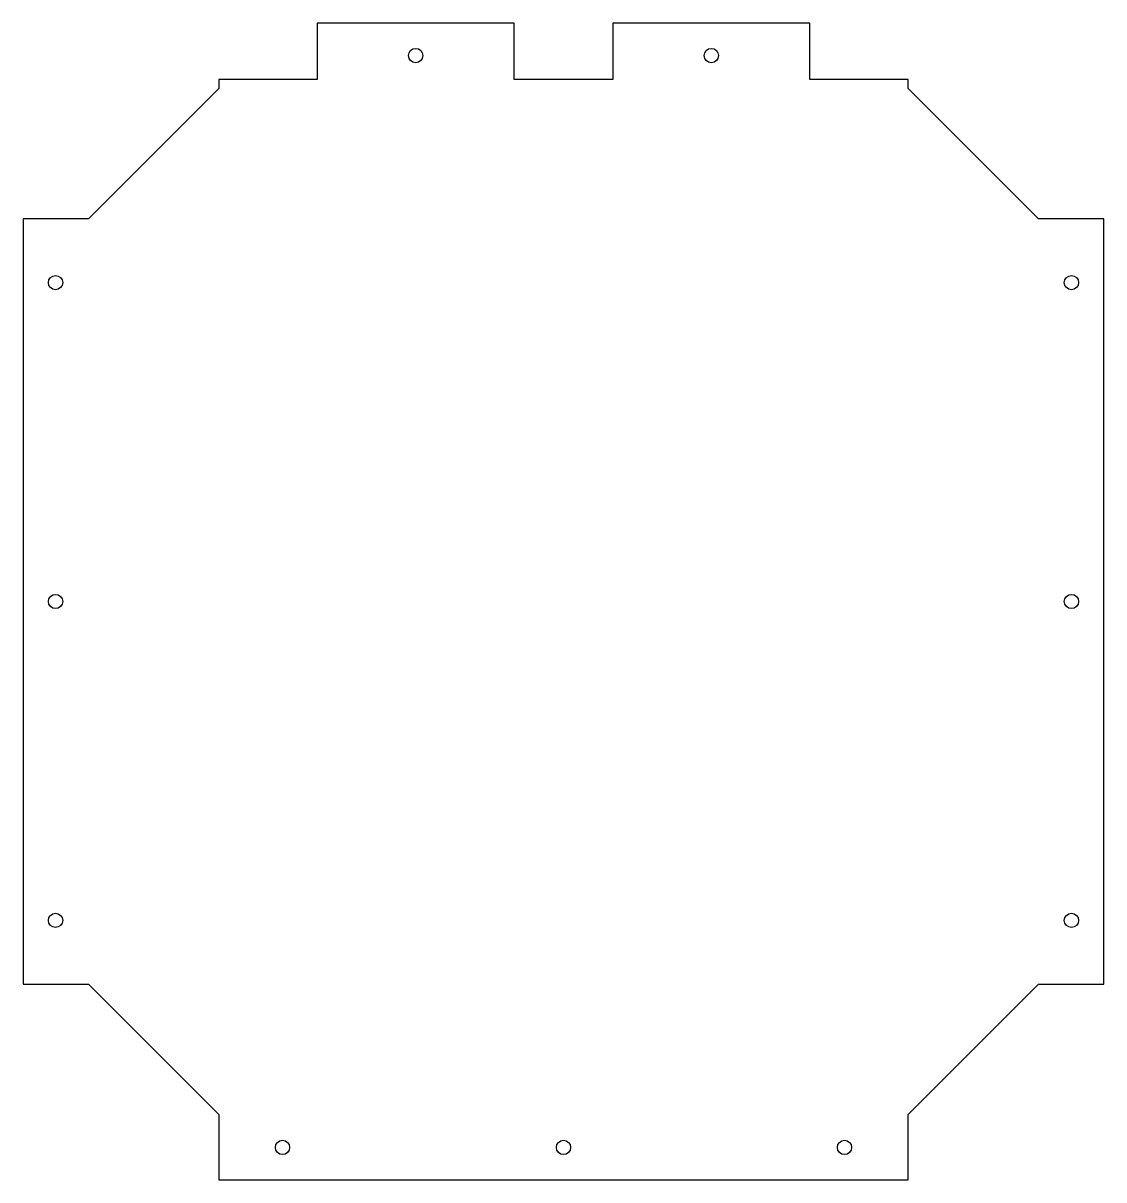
# Model space of a CAD drawing. Header units: millimetres. Extents: x -250 to 250, y -267 to 268.
import ezdxf

# ---------------------------------------------------------------- set-up
doc = ezdxf.new("R2010")
doc.units = ezdxf.units.MM
doc.layers.add('CUTOUTS', color=1, linetype='CONTINUOUS')
doc.layers.add('PERIMETER', color=5, linetype='CONTINUOUS')

msp = doc.modelspace()

# ---------------------------------------------------------------- linework, layer by layer
at = {"layer": 'CUTOUTS'}
for centre in [(-68.38, 252.5), (68.38, 252.5), (-235, 147.5), (235, 147.5), (-235, 0), (235, 0), (-235, -147.5), (235, -147.5), (-130, -252.5), (0, -252.5), (130, -252.5)]:
    msp.add_circle(centre, 3.3, dxfattribs=at)
at = {"layer": 'PERIMETER'}
for p, q in [((-22.75, 267.5), (-114, 267.5)), ((-114, 267.5), (-114, 241.5)), ((-22.75, 241.5), (-22.75, 267.5)), ((114, 267.5), (22.75, 267.5)), ((22.75, 267.5), (22.75, 241.5)), ((114, 241.5), (114, 267.5)), ((-114, 241.5), (-159.5, 241.5)), ((-159.5, 241.5), (-159.5, 237.3)), ((22.75, 241.5), (-22.75, 241.5)), ((159.5, 241.5), (114, 241.5)), ((159.5, 237.3), (159.5, 241.5)), ((-159.5, 237.3), (-219.8, 177)), ((219.8, 177), (159.5, 237.3)), ((-219.8, 177), (-250, 177)), ((-250, 177), (-250, -177)), ((250, 177), (219.8, 177)), ((250, -177), (250, 177)), ((-250, -177), (-219.8, -177)), ((-219.8, -177), (-159.5, -237.3)), ((159.5, -237.3), (219.8, -177)), ((219.8, -177), (250, -177)), ((-159.5, -237.3), (-159.5, -267.5)), ((159.5, -267.5), (159.5, -237.3)), ((-159.5, -267.5), (159.5, -267.5))]:
    msp.add_line(p, q, dxfattribs=at)

doc.saveas('drawing.dxf')
